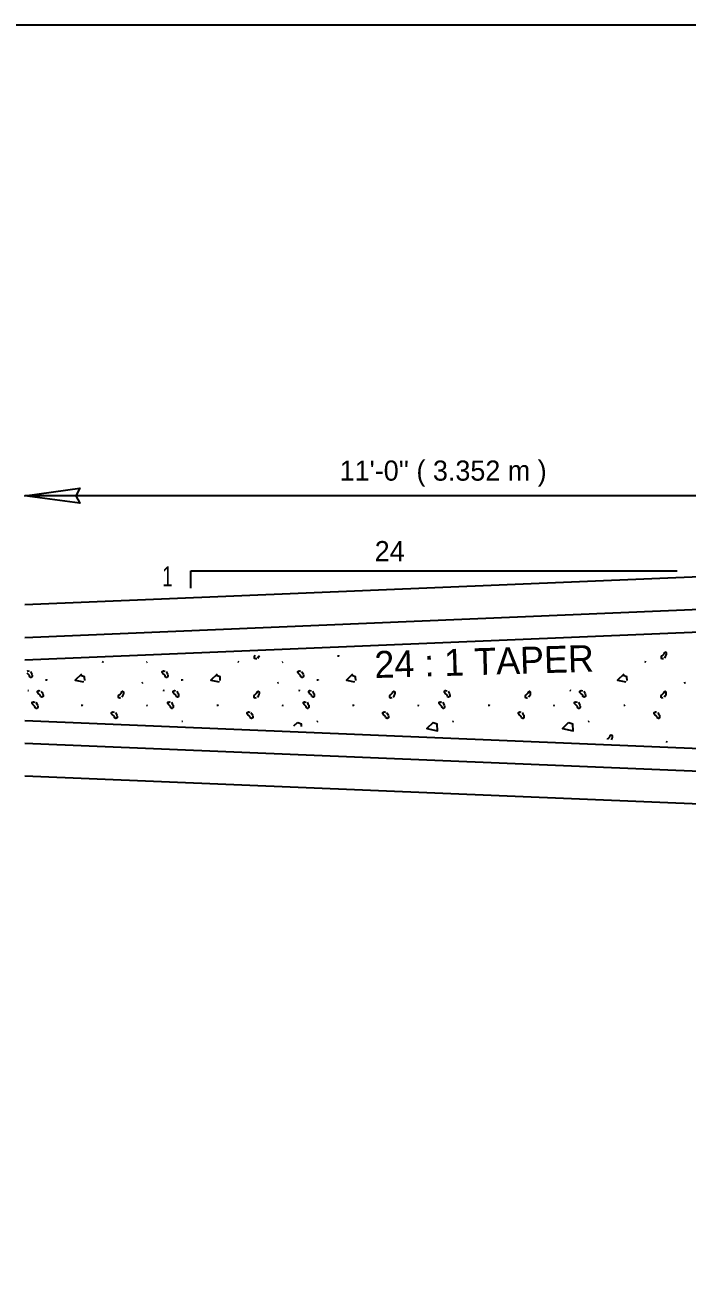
# Model space of a CAD drawing. Extents: x 124 to 525, y -471 to -16.
# Drawn here: x 404.8 to 413.02, y -413.44 to -398.03 of the extents above; entities that cross this region are included whole.
import ezdxf

# ---------------------------------------------------------------- set-up
doc = ezdxf.new("R2010")
doc.units = 0
doc.header["$LTSCALE"] = 0.5
doc.layers.add('1', color=7, linetype='Continuous', lineweight=13)

msp = doc.modelspace()

# ---------------------------------------------------------------- linework, layer by layer
at = {"layer": '1', "lineweight": 35}
for p, q in [((415.8011, -403.8782), (404.8011, -403.8782)), ((404.801, -405.23), (415.9811, -404.7642)), ((406.8627, -405.0274), (406.8627, -404.8127)), ((406.8627, -404.8127), (412.8984, -404.8127)), ((412.7165, -404.8127), (412.717, -404.8127)), ((404.8011, -405.6363), (419.9366, -405.0057)), ((404.8009, -405.9174), (416.6038, -405.4257)), ((404.8009, -406.6674), (416.6033, -407.1592)), ((408.1843, -406.692), (408.1359, -406.7385)), ((404.8011, -406.9488), (420.0006, -407.5822)), ((404.801, -407.355), (415.9283, -407.8186))]:
    msp.add_line(p, q, dxfattribs=at)
msp.add_lwpolyline([(390.6674, -398.0324), (433.5941, -398.0324), (433.5941, -423.3422), (390.6674, -423.3422)], close=True, dxfattribs=at)
for points in [[(404.8033, -403.8782), (404.8011, -403.8782), (405.4857, -403.7862), (405.4329, -403.8782), (405.4857, -403.9703), (404.8011, -403.8782)], [(407.6606, -405.8632), (407.657, -405.8659), (407.6477, -405.8784), (407.6477, -405.894), (407.6633, -405.9002), (407.6788, -405.8971)], [(407.6944, -405.894), (407.7038, -405.8752), (407.7119, -405.8618)], [(408.6836, -405.8641), (408.6982, -405.8678), (408.6987, -405.8682)], [(412.7442, -405.894), (412.7536, -405.8752), (412.763, -405.8597), (412.7661, -405.8441), (412.7661, -405.8285), (412.7505, -405.8192), (412.7349, -405.8285), (412.7317, -405.8441), (412.7193, -405.8566), (412.7068, -405.8659), (412.6975, -405.8784), (412.6975, -405.894), (412.7131, -405.9002), (412.7287, -405.8971)], [(404.8285, -406.0569), (404.8389, -406.0528), (404.8545, -406.0558)], [(404.8701, -406.059), (404.8794, -406.0777), (404.8888, -406.0933), (404.892, -406.1088), (404.8919, -406.1245), (404.8763, -406.1338), (404.8607, -406.1245), (404.8576, -406.1088), (404.8452, -406.0964), (404.8327, -406.087), (404.8294, -406.0827)], [(405.7604, -405.9368), (405.7751, -405.9406), (405.7754, -405.941)], [(406.3119, -405.9439), (406.3193, -405.942), (406.3195, -405.9418)], [(406.5533, -406.059), (406.5627, -406.0777), (406.5721, -406.0933), (406.5752, -406.1088), (406.5752, -406.1245), (406.5596, -406.1338), (406.544, -406.1245), (406.5408, -406.1088), (406.5284, -406.0964), (406.5159, -406.087), (406.5066, -406.0746), (406.5066, -406.059), (406.5222, -406.0528), (406.5377, -406.0558)], [(407.4437, -405.9368), (407.4583, -405.9406), (407.4588, -405.941)], [(407.9952, -405.9439), (408.0025, -405.942), (408.0027, -405.9418)], [(408.2366, -406.059), (408.246, -406.0777), (408.2553, -406.0933), (408.2585, -406.1088), (408.2585, -406.1245), (408.2428, -406.1338), (408.2273, -406.1245), (408.2242, -406.1088), (408.2117, -406.0964), (408.1992, -406.087), (408.1898, -406.0746), (408.1898, -406.059), (408.2055, -406.0528), (408.221, -406.0558)], [(412.4934, -405.9368), (412.5081, -405.9406), (412.5085, -405.941)], [(405.059, -406.1618), (405.0737, -406.1656), (405.074, -406.166)], [(405.5034, -406.0918), (405.4255, -406.1667), (405.5277, -406.1881)], [(405.5437, -406.1722), (405.5402, -406.1269), (405.4933, -406.1113)], [(406.2525, -406.2006), (406.2672, -406.1968), (406.2676, -406.1964)], [(406.7423, -406.1618), (406.7569, -406.1656), (406.7573, -406.166)], [(407.1867, -406.0918), (407.1087, -406.1667), (407.211, -406.1881)], [(407.2269, -406.1722), (407.2234, -406.1269), (407.1766, -406.1113)], [(407.9357, -406.2006), (407.9504, -406.1968), (407.9508, -406.1964)], [(408.4255, -406.1618), (408.4402, -406.1656), (408.4406, -406.166)], [(408.87, -406.0918), (408.792, -406.1667), (408.8942, -406.1881)], [(408.9102, -406.1722), (408.9067, -406.1269), (408.8598, -406.1113)], [(412.2365, -406.0918), (412.1585, -406.1667), (412.2608, -406.1881)], [(412.2767, -406.1722), (412.2732, -406.1269), (412.2264, -406.1113)], [(412.9856, -406.2006), (413.0002, -406.1968), (413.0007, -406.1964)], [(404.837, -406.2956), (404.8462, -406.2979), (404.8466, -406.2983)], [(405.0049, -406.3038), (405.0143, -406.3225), (405.0237, -406.3381), (405.0268, -406.3537), (405.0267, -406.3693), (405.0112, -406.3787), (404.9956, -406.3693), (404.9924, -406.3537), (404.98, -406.3413), (404.9675, -406.3318), (404.9582, -406.3194), (404.9582, -406.3038), (404.9737, -406.2976), (404.9893, -406.3007)], [(406.0072, -406.3805), (406.0167, -406.3618), (406.026, -406.3462), (406.0292, -406.3306), (406.0291, -406.3151), (406.0135, -406.3057), (405.9979, -406.3151), (405.9948, -406.3306), (405.9823, -406.3431), (405.9698, -406.3525), (405.9605, -406.3649), (405.9605, -406.3806), (405.9761, -406.3868), (405.9917, -406.3837)], [(406.5147, -406.2942), (406.5294, -406.2979), (406.5298, -406.2983)], [(406.6882, -406.3038), (406.6976, -406.3225), (406.7069, -406.3381), (406.7101, -406.3537), (406.7101, -406.3693), (406.6944, -406.3787), (406.6789, -406.3693), (406.6757, -406.3537), (406.6633, -406.3413), (406.6507, -406.3318), (406.6414, -406.3194), (406.6414, -406.3038), (406.6571, -406.2976), (406.6726, -406.3007)], [(407.6905, -406.3805), (407.6999, -406.3618), (407.7092, -406.3462), (407.7124, -406.3306), (407.7123, -406.3151), (407.6968, -406.3057), (407.6812, -406.3151), (407.678, -406.3306), (407.6656, -406.3431), (407.6531, -406.3525), (407.6438, -406.3649), (407.6438, -406.3806), (407.6593, -406.3868), (407.6749, -406.3837)], [(408.198, -406.2942), (408.2127, -406.2979), (408.2131, -406.2983)], [(408.3714, -406.3038), (408.3808, -406.3225), (408.3902, -406.3381), (408.3933, -406.3537), (408.3933, -406.3693), (408.3777, -406.3787), (408.3622, -406.3693), (408.359, -406.3537), (408.3465, -406.3413), (408.3341, -406.3318), (408.3247, -406.3194), (408.3247, -406.3038), (408.3403, -406.2976), (408.3558, -406.3007)], [(409.3737, -406.3805), (409.3832, -406.3618), (409.3925, -406.3462), (409.3957, -406.3306), (409.3957, -406.3151), (409.38, -406.3057), (409.3644, -406.3151), (409.3613, -406.3306), (409.3488, -406.3431), (409.3363, -406.3525), (409.327, -406.3649), (409.327, -406.3806), (409.3426, -406.3868), (409.3582, -406.3837)], [(410.0548, -406.3038), (410.0641, -406.3225), (410.0734, -406.3381), (410.0766, -406.3537), (410.0766, -406.3693), (410.061, -406.3787), (410.0454, -406.3693), (410.0422, -406.3537), (410.0297, -406.3413), (410.0173, -406.3318), (410.0079, -406.3194), (410.008, -406.3038), (410.0236, -406.2976), (410.0391, -406.3007)], [(411.057, -406.3805), (411.0664, -406.3618), (411.0757, -406.3462), (411.0789, -406.3306), (411.0789, -406.3151), (411.0633, -406.3057), (411.0477, -406.3151), (411.0446, -406.3306), (411.0322, -406.3431), (411.0196, -406.3525), (411.0102, -406.3649), (411.0102, -406.3806), (411.0258, -406.3868), (411.0415, -406.3837)], [(411.5646, -406.2942), (411.5793, -406.2979), (411.5796, -406.2983)], [(411.738, -406.3038), (411.7473, -406.3225), (411.7568, -406.3381), (411.7599, -406.3537), (411.7598, -406.3693), (411.7442, -406.3787), (411.7287, -406.3693), (411.7255, -406.3537), (411.7131, -406.3413), (411.7006, -406.3318), (411.6912, -406.3194), (411.6912, -406.3038), (411.7068, -406.2976), (411.7224, -406.3007)], [(412.7403, -406.3805), (412.7497, -406.3618), (412.759, -406.3462), (412.7622, -406.3306), (412.7622, -406.3151), (412.7466, -406.3057), (412.731, -406.3151), (412.7278, -406.3306), (412.7154, -406.3431), (412.7028, -406.3525), (412.6935, -406.3649), (412.6935, -406.3806), (412.7092, -406.3868), (412.7247, -406.3837)], [(404.9387, -406.4431), (404.9481, -406.4617), (404.9575, -406.4773), (404.9607, -406.4929), (404.9606, -406.5086), (404.945, -406.5179), (404.9294, -406.5086), (404.9262, -406.4929), (404.9138, -406.4805), (404.9013, -406.4711), (404.892, -406.4587), (404.892, -406.4431), (404.9076, -406.4368), (404.9232, -406.4399)], [(405.5023, -406.4801), (405.5169, -406.4763), (405.5173, -406.4759)], [(406.3096, -406.4797), (406.3243, -406.4835), (406.3247, -406.4839)], [(406.622, -406.4431), (406.6313, -406.4617), (406.6407, -406.4773), (406.6439, -406.4929), (406.6438, -406.5086), (406.6282, -406.5179), (406.6127, -406.5086), (406.6095, -406.4929), (406.5971, -406.4805), (406.5846, -406.4711), (406.5752, -406.4587), (406.5752, -406.4431), (406.5908, -406.4368), (406.6064, -406.4399)], [(407.1856, -406.4801), (407.2002, -406.4763), (407.2006, -406.4759)], [(407.9929, -406.4797), (408.0076, -406.4835), (408.0079, -406.4839)], [(408.3053, -406.4431), (408.3147, -406.4617), (408.324, -406.4773), (408.3272, -406.4929), (408.3272, -406.5086), (408.3115, -406.5179), (408.296, -406.5086), (408.2928, -406.4929), (408.2803, -406.4805), (408.2678, -406.4711), (408.2585, -406.4587), (408.2585, -406.4431), (408.2742, -406.4368), (408.2897, -406.4399)], [(408.8688, -406.4801), (408.8835, -406.4763), (408.8839, -406.4759)], [(409.6762, -406.4797), (409.6908, -406.4835), (409.6912, -406.4839)], [(409.9885, -406.4431), (409.9979, -406.4617), (410.0072, -406.4773), (410.0104, -406.4929), (410.0104, -406.5086), (409.9948, -406.5179), (409.9792, -406.5086), (409.9761, -406.4929), (409.9636, -406.4805), (409.9512, -406.4711), (409.9418, -406.4587), (409.9418, -406.4431), (409.9574, -406.4368), (409.9729, -406.4399)], [(410.5521, -406.4801), (410.5668, -406.4763), (410.5672, -406.4759)], [(411.3594, -406.4797), (411.3741, -406.4835), (411.3745, -406.4839)], [(411.6718, -406.4431), (411.6812, -406.4617), (411.6905, -406.4773), (411.6937, -406.4929), (411.6937, -406.5086), (411.6781, -406.5179), (411.6625, -406.5086), (411.6593, -406.4929), (411.6468, -406.4805), (411.6344, -406.4711), (411.625, -406.4587), (411.6251, -406.4431), (411.6407, -406.4368), (411.6562, -406.4399)], [(412.2354, -406.4801), (412.25, -406.4763), (412.2504, -406.4759)], [(405.9247, -406.5687), (405.9341, -406.5875), (405.9434, -406.6031), (405.9466, -406.6187), (405.9466, -406.6343), (405.931, -406.6437), (405.9154, -406.6343), (405.9122, -406.6187), (405.8997, -406.6062), (405.8873, -406.5968), (405.8779, -406.5844), (405.878, -406.5688), (405.8936, -406.5626), (405.9091, -406.5657)], [(406.7479, -406.6789), (406.756, -406.6768), (406.7564, -406.6764)], [(407.608, -406.5687), (407.6173, -406.5875), (407.6267, -406.6031), (407.6298, -406.6187), (407.6298, -406.6343), (407.6142, -406.6437), (407.5987, -406.6343), (407.5955, -406.6187), (407.583, -406.6062), (407.5706, -406.5968), (407.5612, -406.5844), (407.5612, -406.5688), (407.5768, -406.5626), (407.5923, -406.5657)], [(408.4246, -406.6806), (408.4392, -406.6768), (408.4397, -406.6764)], [(409.2912, -406.5687), (409.3006, -406.5875), (409.31, -406.6031), (409.3132, -406.6187), (409.3131, -406.6343), (409.2975, -406.6437), (409.2819, -406.6343), (409.2788, -406.6187), (409.2663, -406.6062), (409.2538, -406.5968), (409.2445, -406.5844), (409.2445, -406.5688), (409.2601, -406.5626), (409.2757, -406.5657)], [(410.1078, -406.6806), (410.1225, -406.6768), (410.123, -406.6764)], [(410.9745, -406.5687), (410.9838, -406.5875), (410.9932, -406.6031), (410.9964, -406.6187), (410.9963, -406.6343), (410.9808, -406.6437), (410.9652, -406.6343), (410.962, -406.6187), (410.9496, -406.6062), (410.9371, -406.5968), (410.9278, -406.5844), (410.9278, -406.5688), (410.9433, -406.5626), (410.9589, -406.5657)], [(411.7912, -406.6806), (411.8058, -406.6768), (411.8062, -406.6764)], [(412.6577, -406.5687), (412.6672, -406.5875), (412.6765, -406.6031), (412.6797, -406.6187), (412.6797, -406.6343), (412.664, -406.6437), (412.6485, -406.6343), (412.6453, -406.6187), (412.6328, -406.6062), (412.6203, -406.5968), (412.611, -406.5844), (412.611, -406.5688), (412.6267, -406.5626), (412.6422, -406.5657)], [(408.2365, -406.7428), (408.2342, -406.7138), (408.1875, -406.6982)], [(409.8676, -406.692), (409.7897, -406.7669), (409.9237, -406.795), (409.9175, -406.7138), (409.8707, -406.6982)], [(411.5508, -406.692), (411.4729, -406.7669), (411.607, -406.795), (411.6008, -406.7138), (411.554, -406.6982)], [(412.0811, -406.908), (412.0815, -406.9072), (412.0908, -406.8916), (412.094, -406.876), (412.094, -406.8604), (412.0784, -406.8511), (412.0627, -406.8604), (412.0596, -406.876), (412.0472, -406.8884), (412.0347, -406.8978), (412.0288, -406.9058)], [(412.7582, -406.9298), (412.7728, -406.9335), (412.7732, -406.9339)]]:
    msp.add_lwpolyline(points, dxfattribs=at)

# ---------------------------------------------------------------- texts
at = {"layer": '1'}
for s, p in [("11'-0'' ( 3.352 m )", (408.7083, -403.6914)), ('24', (409.1436, -404.6912))]:
    msp.add_text(s, height=0.25, dxfattribs=at).set_placement(p)
at = {"layer": '1', "width": 0.7}
msp.add_text('1', height=0.25, dxfattribs=at).set_placement((406.5057, -405.0047))
at = {"layer": '1'}
msp.add_text('24 : 1 TAPER', height=0.3333, rotation=1.661, dxfattribs=at).set_placement((409.1442, -406.1416))

doc.saveas('drawing.dxf')
